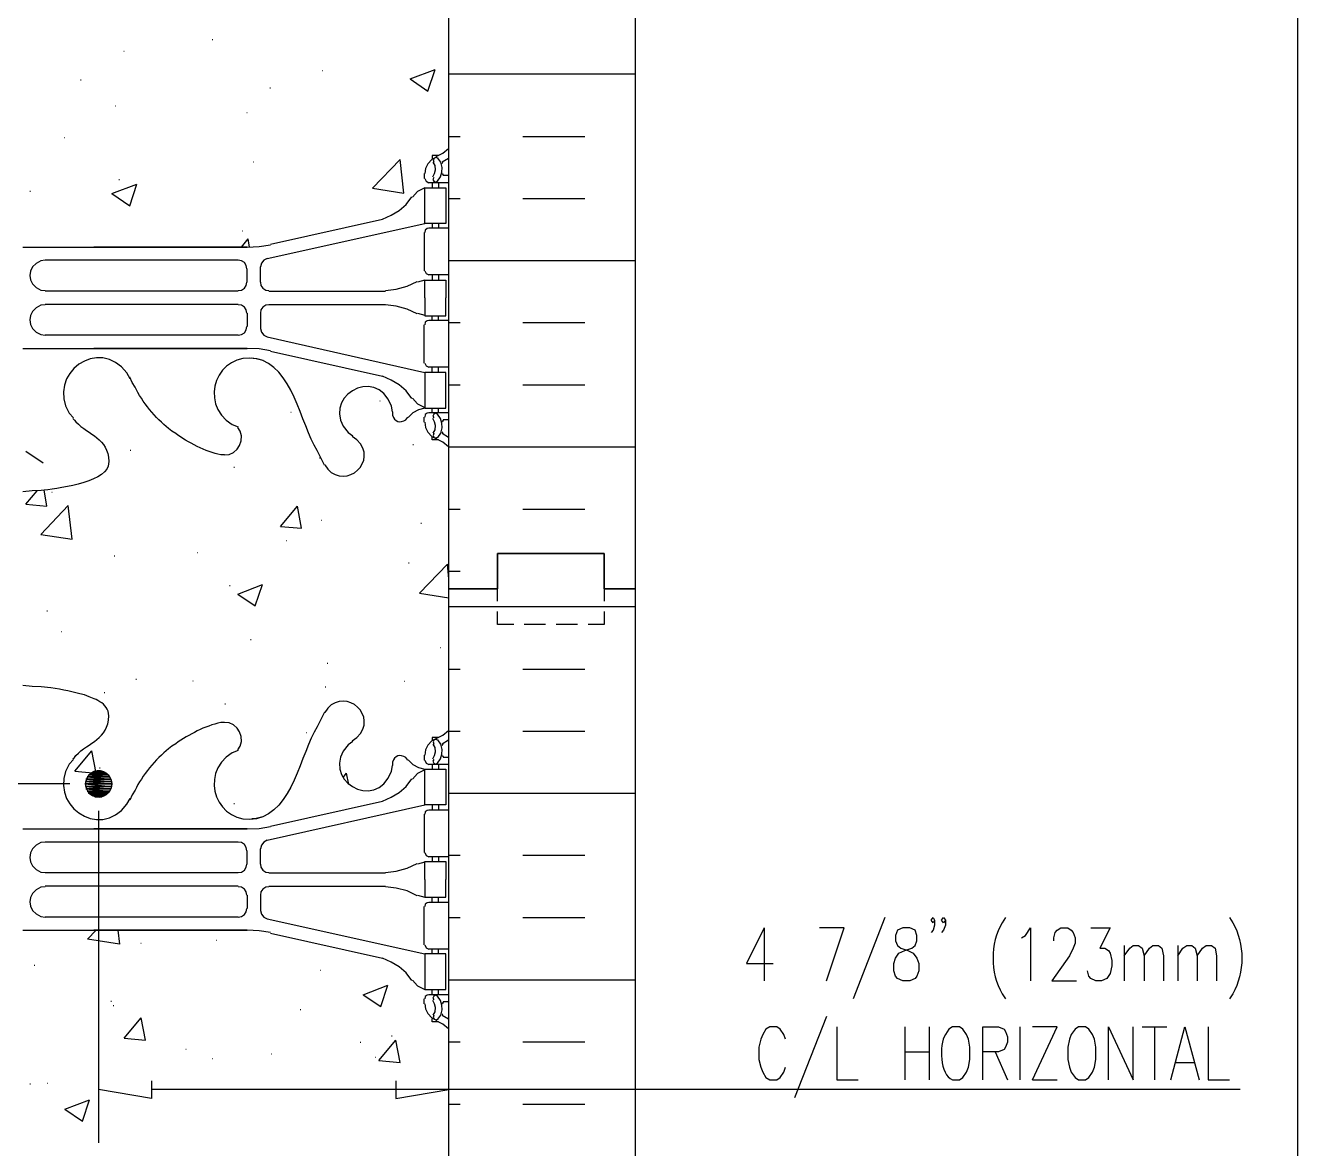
# Model space of a CAD drawing. Header units: millimetres. Extents: x 14 to 201, y 16 to 268.
# Drawn here: x 144.4 to 201.3, y 146.6 to 196.8 of the extents above; entities that cross this region are included whole.
import ezdxf

# ---------------------------------------------------------------- set-up
doc = ezdxf.new("R2010")
doc.units = ezdxf.units.MM
doc.layers.get('0').update_dxf_attribs({"linetype": 'CONTINUOUS'})

msp = doc.modelspace()

# ---------------------------------------------------------------- linework, layer by layer
at = {"color": 0}
for p, q in [((201.296, 264.541), (201.296, 55.4136)), ((163.343, 171.599), (163.343, 228.769)), ((171.683, 171.599), (171.683, 228.769)), ((163.067, 191.072), (163.322, 191.283)), ((162.411, 190.606), (162.305, 190.394)), ((162.581, 190.796), (162.411, 190.606)), ((162.793, 190.903), (162.581, 190.796)), ((162.877, 190.966), (162.603, 190.966)), ((162.603, 190.966), (162.603, 190.839)), ((162.687, 190.86), (162.644, 190.776)), ((162.644, 190.776), (162.667, 190.669)), ((162.73, 190.521), (162.644, 190.669)), ((162.771, 190.88), (162.687, 190.86)), ((162.771, 190.923), (163.067, 191.072)), ((162.877, 190.839), (162.771, 190.88)), ((162.983, 190.669), (162.857, 190.86)), ((163.047, 190.437), (162.983, 190.669)), ((163.067, 190.69), (163.026, 190.606)), ((163.047, 190.69), (163.322, 190.86)), ((162.242, 190.161), (162.242, 189.95)), ((162.305, 190.394), (162.264, 190.161)), ((162.624, 190.014), (162.708, 190.161)), ((162.708, 190.161), (162.75, 190.331)), ((162.75, 190.331), (162.73, 190.521)), ((162.834, 189.822), (162.963, 190.014)), ((162.963, 190.014), (163.026, 190.224)), ((163.026, 190.224), (163.047, 190.437)), ((163.047, 190.161), (163.09, 190.097)), ((163.343, 190.077), (163.09, 190.077)), ((162.264, 189.526), (161.946, 189.358)), ((162.264, 189.95), (162.328, 189.822)), ((162.264, 187.938), (162.264, 189.526)), ((162.264, 189.526), (163.216, 189.526)), ((162.328, 189.822), (162.454, 189.758)), ((163.343, 189.758), (162.454, 189.758)), ((162.603, 189.758), (162.603, 189.526)), ((162.667, 189.992), (162.624, 189.907)), ((162.624, 189.907), (162.667, 189.822)), ((162.667, 189.822), (162.75, 189.781)), ((162.75, 189.781), (162.834, 189.822)), ((162.877, 189.758), (162.877, 189.526)), ((163.216, 189.526), (163.216, 187.938)), ((161.439, 188.786), (161.692, 189.125)), ((161.946, 189.358), (161.713, 189.103)), ((160.38, 188.13), (160.76, 188.299)), ((160.76, 188.299), (161.12, 188.51)), ((161.12, 188.51), (161.439, 188.786)), ((155.215, 186.373), (162.264, 187.938)), ((155.363, 187.008), (160.38, 188.13)), ((163.216, 187.938), (162.264, 187.938)), ((162.454, 187.728), (162.37, 187.705)), ((163.343, 187.728), (162.454, 187.728)), ((162.603, 187.938), (162.603, 187.728)), ((162.877, 187.938), (162.877, 187.728)), ((162.242, 187.537), (162.242, 185.821)), ((162.285, 187.642), (162.264, 187.537)), ((162.37, 187.705), (162.285, 187.642)), ((144.293, 186.88), (154.327, 186.88)), ((154.327, 186.88), (147.468, 186.88)), ((154.327, 186.88), (154.856, 186.902)), ((154.856, 186.902), (155.363, 186.986)), ((145.288, 186.287), (145.098, 186.267)), ((153.924, 186.287), (145.288, 186.287)), ((154.071, 186.267), (153.924, 186.287)), ((154.2, 186.183), (154.071, 186.267)), ((154.284, 186.054), (154.2, 186.183)), ((154.304, 185.907), (154.284, 186.054)), ((154.962, 186.16), (154.919, 185.991)), ((155.067, 186.287), (154.962, 186.16)), ((155.215, 186.373), (155.067, 186.287)), ((154.327, 185.315), (154.327, 185.907)), ((154.327, 185.335), (154.327, 185.886)), ((154.919, 185.315), (154.919, 185.991)), ((162.264, 185.821), (162.328, 185.695)), ((162.328, 185.695), (162.454, 185.631)), ((163.343, 185.631), (162.454, 185.631)), ((162.603, 185.631), (162.603, 185.398)), ((162.877, 185.631), (162.877, 185.398)), ((145.098, 184.955), (145.288, 184.933)), ((153.924, 184.912), (145.288, 184.912)), ((153.924, 184.933), (154.071, 184.955)), ((154.071, 184.955), (154.2, 185.039)), ((154.2, 185.039), (154.284, 185.166)), ((154.284, 185.166), (154.304, 185.315)), ((154.919, 185.315), (154.94, 185.166)), ((154.94, 185.166), (155.025, 185.039)), ((155.025, 185.039), (155.152, 184.955)), ((155.152, 184.955), (155.299, 184.933)), ((155.299, 184.912), (160.507, 184.912)), ((160.507, 184.933), (160.993, 184.996)), ((160.993, 184.996), (161.48, 185.124)), ((161.48, 185.124), (161.925, 185.335)), ((162.264, 185.398), (161.946, 185.315)), ((162.264, 184.616), (162.264, 185.398)), ((162.264, 185.398), (163.216, 185.398)), ((163.216, 185.398), (163.216, 184.616)), ((153.924, 184.319), (145.288, 184.319)), ((155.299, 184.319), (160.507, 184.319)), ((162.264, 184.616), (162.264, 183.811)), ((163.216, 183.811), (163.216, 184.616)), ((145.288, 184.299), (145.098, 184.277)), ((154.071, 184.277), (153.924, 184.299)), ((154.2, 184.193), (154.071, 184.277)), ((154.284, 184.066), (154.2, 184.193)), ((154.304, 183.917), (154.284, 184.066)), ((154.327, 183.917), (154.327, 183.324)), ((154.327, 183.896), (154.327, 183.345)), ((154.94, 184.066), (154.919, 183.917)), ((154.919, 183.917), (154.919, 183.241)), ((155.025, 184.193), (154.94, 184.066)), ((155.152, 184.277), (155.025, 184.193)), ((155.299, 184.299), (155.152, 184.277)), ((160.993, 184.234), (160.507, 184.299)), ((161.48, 184.107), (160.993, 184.234)), ((161.925, 183.896), (161.48, 184.107)), ((161.946, 183.917), (162.264, 183.833)), ((162.264, 183.811), (163.216, 183.811)), ((162.603, 183.6), (162.603, 183.811)), ((162.877, 183.6), (162.877, 183.811)), ((154.2, 183.049), (154.284, 183.176)), ((154.284, 183.176), (154.304, 183.324)), ((154.919, 183.241), (154.962, 183.071)), ((162.242, 181.694), (162.242, 183.408)), ((162.285, 183.515), (162.264, 183.408)), ((162.37, 183.578), (162.285, 183.515)), ((162.454, 183.6), (162.37, 183.578)), ((163.343, 183.6), (162.454, 183.6)), ((145.098, 182.965), (145.288, 182.943)), ((153.924, 182.943), (145.288, 182.943)), ((153.924, 182.943), (154.071, 182.965)), ((154.071, 182.965), (154.2, 183.049)), ((154.962, 183.071), (155.067, 182.943)), ((155.067, 182.943), (155.215, 182.859)), ((155.215, 182.859), (162.264, 181.271)), ((144.293, 182.35), (154.327, 182.35)), ((154.327, 182.35), (147.468, 182.35)), ((154.856, 182.33), (154.327, 182.35)), ((155.363, 182.246), (154.856, 182.33)), ((155.363, 182.223), (160.38, 181.102)), ((154.729, 181.884), (154.537, 181.907)), ((155.046, 181.801), (154.75, 181.884)), ((162.264, 181.694), (162.328, 181.568)), ((162.328, 181.568), (162.454, 181.504)), ((163.343, 181.504), (162.454, 181.504)), ((162.603, 181.271), (162.603, 181.504)), ((162.877, 181.271), (162.877, 181.504)), ((149.098, 180.996), (148.949, 181.251)), ((149.182, 180.826), (149.076, 181.059)), ((160.76, 180.932), (160.38, 181.102)), ((161.12, 180.721), (160.76, 180.932)), ((163.216, 181.271), (162.264, 181.271)), ((162.264, 181.271), (162.264, 179.684)), ((163.216, 179.684), (163.216, 181.271)), ((149.309, 180.615), (149.182, 180.826)), ((161.439, 180.446), (161.12, 180.721)), ((161.692, 180.107), (161.439, 180.446)), ((160.824, 179.514), (160.783, 179.768)), ((161.713, 180.129), (161.946, 179.874)), ((161.946, 179.874), (162.264, 179.704)), ((146.367, 179.451), (146.558, 179.239)), ((146.536, 179.218), (146.6, 179.134)), ((160.824, 179.514), (160.824, 179.367)), ((161.417, 179.155), (161.502, 179.281)), ((161.735, 179.471), (161.522, 179.261)), ((161.988, 179.6), (161.735, 179.471)), ((162.264, 179.684), (161.988, 179.6)), ((162.242, 179.048), (162.242, 179.281)), ((162.264, 179.684), (163.216, 179.684)), ((162.285, 179.388), (162.264, 179.281)), ((162.37, 179.451), (162.285, 179.388)), ((162.454, 179.471), (162.37, 179.451)), ((163.343, 179.471), (162.454, 179.471)), ((162.603, 179.471), (162.603, 179.684)), ((162.667, 179.408), (162.624, 179.324)), ((162.624, 179.324), (162.667, 179.239)), ((162.708, 179.071), (162.624, 179.218)), ((162.75, 179.451), (162.667, 179.408)), ((162.834, 179.408), (162.75, 179.451)), ((162.963, 179.218), (162.834, 179.408)), ((162.877, 179.471), (162.877, 179.684)), ((163.026, 179.007), (162.963, 179.218)), ((146.6, 179.134), (146.663, 179.071)), ((150.961, 178.646), (150.813, 178.774)), ((151.129, 178.542), (150.961, 178.646)), ((153.648, 178.942), (153.924, 178.838)), ((154.008, 178.646), (153.904, 178.816)), ((154.071, 178.435), (154.008, 178.646)), ((162.264, 179.048), (162.305, 178.816)), ((162.305, 178.816), (162.411, 178.605)), ((162.644, 178.562), (162.73, 178.709)), ((162.75, 178.901), (162.708, 179.071)), ((162.73, 178.709), (162.75, 178.901)), ((162.983, 178.562), (163.047, 178.795)), ((163.047, 178.795), (163.026, 179.007)), ((163.026, 178.625), (163.067, 178.542)), ((163.09, 179.134), (163.047, 179.071)), ((163.343, 179.155), (163.09, 179.155)), ((153.988, 178.012), (154.051, 178.223)), ((154.051, 178.223), (154.071, 178.435)), ((158.834, 178.583), (159.046, 178.435)), ((159.236, 178.266), (159.026, 178.413)), ((162.411, 178.605), (162.581, 178.413)), ((162.581, 178.413), (162.793, 178.308)), ((162.603, 178.266), (162.603, 178.393)), ((162.877, 178.266), (162.603, 178.266)), ((162.667, 178.562), (162.644, 178.456)), ((162.644, 178.456), (162.687, 178.372)), ((162.687, 178.372), (162.771, 178.35)), ((162.771, 178.35), (162.877, 178.393)), ((163.067, 178.16), (162.771, 178.308)), ((162.857, 178.372), (162.983, 178.562)), ((163.322, 178.372), (163.047, 178.542)), ((163.322, 177.949), (163.067, 178.16)), ((153.309, 177.588), (153.142, 177.588)), ((153.309, 177.588), (153.522, 177.61)), ((153.522, 177.61), (153.712, 177.694)), ((153.712, 177.694), (153.881, 177.843)), ((153.881, 177.843), (153.988, 178.012)), ((157.776, 177.122), (157.459, 177.779)), ((148.146, 177.292), (148.103, 177.081)), ((157.798, 177.144), (157.925, 176.954)), ((144.716, 175.98), (144.293, 175.937)), ((145.118, 176), (144.716, 175.98)), ((170.285, 173.186), (165.523, 173.186)), ((165.523, 173.186), (165.523, 171.599)), ((165.523, 171.599), (165.523, 173.186)), ((165.523, 173.186), (170.285, 173.186)), ((170.285, 171.599), (170.285, 173.186)), ((170.285, 173.186), (170.285, 171.599)), ((163.343, 114.449), (163.343, 171.599)), ((165.523, 171.599), (163.343, 171.599)), ((163.343, 171.599), (165.523, 171.599)), ((165.523, 171.047), (165.523, 171.599)), ((165.523, 171.047), (165.523, 171.599)), ((165.523, 171.047), (165.523, 171.599)), ((170.285, 171.599), (170.285, 171.047)), ((171.683, 171.599), (170.285, 171.599)), ((170.285, 171.599), (170.285, 171.047)), ((170.285, 171.599), (171.683, 171.599)), ((170.285, 171.599), (170.285, 171.047)), ((171.683, 114.449), (171.683, 171.599)), ((165.523, 170.011), (165.523, 170.582)), ((165.523, 170.011), (165.523, 170.582)), ((165.523, 170.011), (165.523, 170.582)), ((170.285, 170.582), (170.285, 170.011)), ((170.285, 170.582), (170.285, 170.011)), ((170.285, 170.582), (170.285, 170.011)), ((166.242, 170.011), (165.523, 170.011)), ((166.242, 170.011), (165.523, 170.011)), ((166.242, 170.011), (165.523, 170.011)), ((167.662, 170.011), (166.708, 170.011)), ((167.662, 170.011), (166.708, 170.011)), ((167.662, 170.011), (166.708, 170.011)), ((169.1, 170.011), (168.148, 170.011)), ((169.1, 170.011), (168.148, 170.011)), ((169.1, 170.011), (168.148, 170.011)), ((170.285, 170.011), (169.566, 170.011)), ((170.285, 170.011), (169.566, 170.011)), ((170.285, 170.011), (169.566, 170.011)), ((144.716, 167.237), (144.293, 167.28)), ((145.118, 167.217), (144.716, 167.237)), ((145.542, 167.174), (145.118, 167.217)), ((147.257, 166.771), (147.045, 166.857)), ((147.489, 166.688), (147.257, 166.771)), ((148.103, 166.138), (148.06, 166.222)), ((148.124, 166.032), (148.103, 166.138)), ((157.925, 166.265), (157.798, 166.074)), ((148.146, 165.925), (148.124, 166.032)), ((153.309, 165.629), (153.142, 165.629)), ((153.522, 165.608), (153.309, 165.629)), ((153.712, 165.523), (153.522, 165.608)), ((157.776, 166.095), (157.459, 165.439)), ((153.881, 165.376), (153.712, 165.523)), ((153.988, 165.206), (153.881, 165.376)), ((154.051, 164.994), (153.988, 165.206)), ((154.071, 164.783), (154.051, 164.994)), ((162.771, 164.91), (163.067, 165.057)), ((163.067, 165.057), (163.322, 165.269)), ((150.961, 164.571), (150.813, 164.444)), ((151.129, 164.677), (150.961, 164.571)), ((153.904, 164.401), (154.008, 164.571)), ((154.008, 164.571), (154.071, 164.783)), ((159.046, 164.783), (158.834, 164.634)), ((159.026, 164.804), (159.236, 164.951)), ((162.411, 164.614), (162.305, 164.401)), ((162.581, 164.804), (162.411, 164.614)), ((162.793, 164.91), (162.581, 164.804)), ((162.877, 164.951), (162.603, 164.951)), ((162.603, 164.951), (162.603, 164.824)), ((162.687, 164.846), (162.644, 164.761)), ((162.644, 164.761), (162.667, 164.655)), ((162.73, 164.507), (162.644, 164.655)), ((162.771, 164.867), (162.687, 164.846)), ((162.75, 164.317), (162.73, 164.507)), ((162.877, 164.824), (162.771, 164.867)), ((162.983, 164.655), (162.857, 164.846)), ((163.047, 164.422), (162.983, 164.655)), ((163.067, 164.677), (163.026, 164.592)), ((163.026, 164.211), (163.047, 164.422)), ((163.047, 164.677), (163.322, 164.846)), ((146.558, 163.978), (146.367, 163.766)), ((146.536, 163.999), (146.6, 164.062)), ((146.6, 164.062), (146.663, 164.148)), ((153.924, 164.381), (153.648, 164.275)), ((160.824, 163.852), (160.824, 163.703)), ((161.502, 163.935), (161.417, 164.062)), ((161.522, 163.958), (161.735, 163.745)), ((162.242, 164.168), (162.242, 163.935)), ((162.305, 164.401), (162.264, 164.168)), ((162.264, 163.935), (162.328, 163.809)), ((162.624, 163.999), (162.708, 164.148)), ((162.667, 163.978), (162.624, 163.893)), ((162.624, 163.893), (162.667, 163.809)), ((162.708, 164.148), (162.75, 164.317)), ((162.834, 163.809), (162.963, 163.999)), ((162.963, 163.999), (163.026, 164.211)), ((163.047, 164.148), (163.09, 164.084)), ((163.343, 164.062), (163.09, 164.062)), ((148.103, 163.28), (147.235, 163.28)), ((147.235, 163.28), (148.167, 163.196)), ((147.235, 163.28), (148.103, 163.28)), ((148.018, 163.364), (147.321, 163.364)), ((147.321, 163.364), (148.103, 163.28)), ((147.321, 163.364), (148.018, 163.364)), ((147.934, 163.406), (147.405, 163.406)), ((147.405, 163.406), (148.018, 163.364)), ((147.405, 163.406), (147.934, 163.406)), ((147.828, 163.449), (147.511, 163.449)), ((147.511, 163.449), (147.934, 163.406)), ((147.511, 163.449), (147.828, 163.449)), ((147.617, 163.47), (147.828, 163.449)), ((147.617, 163.47), (147.721, 163.47)), ((147.721, 163.47), (147.828, 163.449)), ((147.828, 163.449), (147.934, 163.406)), ((147.934, 163.406), (148.018, 163.364)), ((148.018, 163.364), (148.103, 163.28)), ((148.103, 163.28), (148.167, 163.196)), ((160.783, 163.449), (160.824, 163.703)), ((161.946, 163.343), (161.713, 163.09)), ((161.735, 163.745), (161.988, 163.619)), ((162.264, 163.513), (161.946, 163.343)), ((161.988, 163.619), (162.264, 163.533)), ((162.264, 161.946), (162.264, 163.533)), ((162.264, 163.533), (163.216, 163.533)), ((162.328, 163.809), (162.454, 163.745)), ((163.343, 163.745), (162.454, 163.745)), ((162.603, 163.745), (162.603, 163.533)), ((162.667, 163.809), (162.75, 163.766)), ((162.75, 163.766), (162.834, 163.809)), ((162.877, 163.745), (162.877, 163.533)), ((163.216, 163.533), (163.216, 161.946)), ((146.389, 162.877), (112.353, 162.877)), ((148.273, 162.877), (147.066, 162.877)), ((147.066, 162.877), (148.251, 162.771)), ((147.066, 162.877), (148.273, 162.877)), ((147.151, 163.132), (147.088, 162.963)), ((148.251, 162.983), (147.088, 162.983)), ((147.088, 162.983), (148.273, 162.877)), ((147.088, 162.983), (148.251, 162.983)), ((147.088, 162.963), (147.088, 162.793)), ((147.088, 162.793), (147.151, 162.624)), ((148.251, 162.771), (147.088, 162.771)), ((147.088, 162.771), (148.23, 162.667)), ((147.088, 162.771), (148.251, 162.771)), ((148.23, 163.09), (147.108, 163.09)), ((147.108, 163.09), (148.251, 162.983)), ((147.108, 163.09), (148.23, 163.09)), ((148.167, 163.196), (147.172, 163.196)), ((147.172, 163.196), (148.23, 163.09)), ((147.172, 163.196), (148.167, 163.196)), ((148.251, 163.047), (148.167, 163.216)), ((148.167, 163.196), (148.23, 163.09)), ((148.167, 162.538), (148.251, 162.708)), ((148.23, 163.09), (148.251, 162.983)), ((148.251, 162.771), (148.23, 162.667)), ((148.273, 162.877), (148.251, 163.047)), ((148.251, 162.983), (148.273, 162.877)), ((148.273, 162.877), (148.251, 162.771)), ((148.251, 162.708), (148.273, 162.877)), ((161.12, 162.497), (161.439, 162.771)), ((161.439, 162.771), (161.692, 163.11)), ((148.23, 162.667), (147.108, 162.667)), ((147.108, 162.667), (148.167, 162.56)), ((147.108, 162.667), (148.23, 162.667)), ((147.151, 162.624), (147.235, 162.475)), ((148.167, 162.56), (147.172, 162.56)), ((147.172, 162.56), (148.103, 162.475)), ((147.172, 162.56), (148.167, 162.56)), ((148.103, 162.475), (147.235, 162.475)), ((147.235, 162.475), (148.018, 162.411)), ((147.235, 162.475), (148.103, 162.475)), ((147.235, 162.475), (147.384, 162.37)), ((148.018, 162.411), (147.321, 162.411)), ((147.321, 162.411), (147.934, 162.348)), ((147.321, 162.411), (148.018, 162.411)), ((147.384, 162.37), (147.554, 162.305)), ((147.934, 162.348), (147.405, 162.348)), ((147.405, 162.348), (147.828, 162.305)), ((147.405, 162.348), (147.934, 162.348)), ((147.828, 162.305), (147.511, 162.305)), ((147.511, 162.305), (147.721, 162.285)), ((147.511, 162.305), (147.828, 162.305)), ((147.554, 162.305), (147.721, 162.285)), ((147.721, 162.285), (147.617, 162.285)), ((147.721, 162.285), (147.891, 162.328)), ((147.828, 162.305), (147.721, 162.285)), ((147.934, 162.348), (147.828, 162.305)), ((147.891, 162.328), (148.04, 162.411)), ((148.018, 162.411), (147.934, 162.348)), ((148.103, 162.475), (148.018, 162.411)), ((148.04, 162.411), (148.167, 162.538)), ((148.167, 162.56), (148.103, 162.475)), ((148.23, 162.667), (148.167, 162.56)), ((148.949, 161.968), (149.098, 162.221)), ((149.182, 162.391), (149.076, 162.158)), ((149.309, 162.603), (149.182, 162.391)), ((160.38, 162.115), (160.76, 162.285)), ((160.76, 162.285), (161.12, 162.497)), ((147.68, 161.671), (147.68, 146.833)), ((155.215, 160.358), (162.264, 161.946)), ((155.363, 160.993), (160.38, 162.115)), ((163.216, 161.946), (162.264, 161.946)), ((162.285, 161.629), (162.264, 161.522)), ((162.37, 161.692), (162.285, 161.629)), ((162.454, 161.713), (162.37, 161.692)), ((163.343, 161.713), (162.454, 161.713)), ((162.603, 161.946), (162.603, 161.713)), ((162.877, 161.946), (162.877, 161.713)), ((154.729, 161.332), (154.537, 161.312)), ((154.75, 161.332), (155.046, 161.417)), ((162.242, 161.522), (162.242, 159.808)), ((144.293, 160.867), (154.327, 160.867)), ((154.327, 160.867), (147.468, 160.867)), ((154.327, 160.867), (154.856, 160.887)), ((154.856, 160.887), (155.363, 160.973)), ((145.288, 160.274), (145.098, 160.254)), ((153.924, 160.274), (145.288, 160.274)), ((154.071, 160.254), (153.924, 160.274)), ((154.2, 160.168), (154.071, 160.254)), ((154.284, 160.041), (154.2, 160.168)), ((154.304, 159.892), (154.284, 160.041)), ((154.327, 159.3), (154.327, 159.892)), ((154.327, 159.322), (154.327, 159.872)), ((154.962, 160.147), (154.919, 159.978)), ((154.919, 159.3), (154.919, 159.978)), ((155.067, 160.274), (154.962, 160.147)), ((155.215, 160.358), (155.067, 160.274)), ((154.284, 159.153), (154.304, 159.3)), ((154.919, 159.3), (154.94, 159.153)), ((161.48, 159.11), (161.925, 159.322)), ((162.264, 159.385), (161.946, 159.3)), ((162.264, 159.808), (162.328, 159.682)), ((162.264, 158.601), (162.264, 159.406)), ((162.264, 159.406), (163.216, 159.406)), ((162.328, 159.682), (162.454, 159.618)), ((163.343, 159.618), (162.454, 159.618)), ((162.603, 159.618), (162.603, 159.406)), ((162.877, 159.618), (162.877, 159.406)), ((163.216, 159.406), (163.216, 158.601)), ((145.098, 158.94), (145.288, 158.919)), ((153.924, 158.899), (145.288, 158.899)), ((153.924, 158.919), (154.071, 158.94)), ((154.071, 158.94), (154.2, 159.026)), ((154.2, 159.026), (154.284, 159.153)), ((154.94, 159.153), (155.025, 159.026)), ((155.025, 159.026), (155.152, 158.94)), ((155.152, 158.94), (155.299, 158.919)), ((155.299, 158.899), (160.507, 158.899)), ((160.507, 158.919), (160.993, 158.983)), ((160.993, 158.983), (161.48, 159.11)), ((145.288, 158.284), (145.098, 158.264)), ((153.924, 158.305), (145.288, 158.305)), ((154.071, 158.264), (153.924, 158.284)), ((154.2, 158.178), (154.071, 158.264)), ((154.284, 158.051), (154.2, 158.178)), ((155.025, 158.178), (154.94, 158.051)), ((155.152, 158.264), (155.025, 158.178)), ((155.299, 158.284), (155.152, 158.264)), ((155.299, 158.305), (160.507, 158.305)), ((160.993, 158.221), (160.507, 158.284)), ((161.48, 158.094), (160.993, 158.221)), ((162.264, 158.601), (162.264, 157.818)), ((163.216, 157.818), (163.216, 158.601)), ((154.304, 157.904), (154.284, 158.051)), ((154.327, 157.904), (154.327, 157.311)), ((154.327, 157.882), (154.327, 157.332)), ((154.94, 158.051), (154.919, 157.904)), ((154.919, 157.904), (154.919, 157.226)), ((161.925, 157.882), (161.48, 158.094)), ((161.946, 157.904), (162.264, 157.818)), ((162.264, 157.818), (163.216, 157.818)), ((162.454, 157.585), (162.37, 157.565)), ((163.343, 157.585), (162.454, 157.585)), ((162.603, 157.585), (162.603, 157.818)), ((162.877, 157.585), (162.877, 157.818)), ((154.071, 156.95), (154.2, 157.036)), ((154.2, 157.036), (154.284, 157.163)), ((154.284, 157.163), (154.304, 157.311)), ((154.919, 157.226), (154.962, 157.056)), ((154.962, 157.056), (155.067, 156.93)), ((162.242, 155.681), (162.242, 157.395)), ((162.285, 157.502), (162.264, 157.395)), ((162.37, 157.565), (162.285, 157.502)), ((145.098, 156.95), (145.288, 156.93)), ((153.924, 156.93), (145.288, 156.93)), ((153.924, 156.93), (154.071, 156.95)), ((155.067, 156.93), (155.215, 156.846)), ((155.215, 156.846), (162.264, 155.279)), ((177.44, 156.443), (176.658, 154.856)), ((177.44, 156.443), (177.44, 154.071)), ((181.018, 156.443), (179.917, 156.443)), ((180.233, 154.071), (181.018, 156.443)), ((182.838, 156.909), (181.42, 153.268)), ((183.642, 156.443), (183.408, 156.337)), ((183.96, 156.443), (183.642, 156.443)), ((184.193, 156.337), (183.96, 156.443)), ((184.912, 156.782), (184.996, 156.909)), ((184.996, 156.676), (184.912, 156.782)), ((184.996, 156.909), (185.059, 156.782)), ((185.059, 156.782), (184.996, 156.676)), ((185.059, 156.57), (184.996, 156.337)), ((185.059, 156.782), (185.059, 156.57)), ((185.378, 156.782), (185.462, 156.909)), ((185.462, 156.676), (185.378, 156.782)), ((185.462, 156.909), (185.547, 156.782)), ((185.547, 156.782), (185.462, 156.676)), ((185.547, 156.57), (185.462, 156.337)), ((185.547, 156.782), (185.547, 156.57)), ((188.234, 156.909), (188.087, 156.676)), ((189.125, 156.104), (189.358, 156.443)), ((189.358, 156.443), (189.358, 154.071)), ((190.543, 156.337), (190.712, 156.443)), ((190.712, 156.443), (191.029, 156.443)), ((191.029, 156.443), (191.178, 156.337)), ((192.045, 156.443), (192.913, 156.443)), ((192.913, 156.443), (192.447, 155.532)), ((198.247, 156.909), (198.395, 156.676)), ((144.293, 156.337), (154.327, 156.337)), ((154.327, 156.337), (147.468, 156.337)), ((154.856, 156.317), (154.327, 156.337)), ((155.363, 156.231), (154.856, 156.317)), ((155.363, 156.21), (160.38, 155.089)), ((183.408, 156.337), (183.324, 156.104)), ((183.324, 156.104), (183.324, 155.871)), ((183.324, 155.871), (183.408, 155.659)), ((184.277, 156.104), (184.193, 156.337)), ((184.193, 155.659), (184.277, 155.871)), ((184.277, 155.871), (184.277, 156.104)), ((184.996, 156.337), (184.912, 156.231)), ((185.462, 156.337), (185.378, 156.231)), ((188.955, 155.998), (189.125, 156.104)), ((190.394, 155.998), (190.457, 156.231)), ((190.394, 155.871), (190.394, 155.998)), ((190.457, 156.231), (190.543, 156.337)), ((191.178, 156.337), (191.262, 156.231)), ((191.262, 156.231), (191.346, 155.998)), ((191.346, 155.998), (191.346, 155.765)), ((162.264, 155.681), (162.328, 155.554)), ((162.328, 155.554), (162.454, 155.491)), ((163.343, 155.491), (162.454, 155.491)), ((162.603, 155.279), (162.603, 155.491)), ((162.877, 155.279), (162.877, 155.491)), ((183.324, 155.089), (183.472, 155.321)), ((183.408, 155.659), (183.557, 155.532)), ((183.472, 155.321), (183.727, 155.426)), ((183.557, 155.532), (183.874, 155.426)), ((183.727, 155.426), (184.044, 155.532)), ((183.874, 155.426), (184.107, 155.321)), ((184.044, 155.532), (184.193, 155.659)), ((184.107, 155.321), (184.277, 155.089)), ((191.262, 155.532), (191.093, 155.195)), ((191.346, 155.765), (191.262, 155.532)), ((192.447, 155.532), (192.68, 155.532)), ((192.68, 155.532), (192.849, 155.426)), ((192.849, 155.426), (192.913, 155.321)), ((192.913, 155.321), (192.997, 154.982)), ((193.548, 155.659), (193.548, 154.071)), ((193.548, 155.195), (193.802, 155.532)), ((193.802, 155.532), (193.951, 155.659)), ((193.951, 155.659), (194.183, 155.659)), ((194.183, 155.659), (194.353, 155.532)), ((194.353, 155.532), (194.437, 155.195)), ((194.437, 155.195), (194.67, 155.532)), ((194.67, 155.532), (194.817, 155.659)), ((194.817, 155.659), (195.072, 155.659)), ((195.072, 155.659), (195.22, 155.532)), ((195.22, 155.532), (195.305, 155.195)), ((195.941, 155.659), (195.941, 154.071)), ((195.941, 155.195), (196.172, 155.532)), ((196.172, 155.532), (196.342, 155.659)), ((196.342, 155.659), (196.574, 155.659)), ((196.574, 155.659), (196.723, 155.532)), ((196.723, 155.532), (196.807, 155.195)), ((196.807, 155.195), (197.04, 155.532)), ((197.04, 155.532), (197.21, 155.659)), ((197.21, 155.659), (197.443, 155.659)), ((197.443, 155.659), (197.612, 155.532)), ((197.612, 155.532), (197.676, 155.195)), ((160.76, 154.919), (160.38, 155.089)), ((161.12, 154.707), (160.76, 154.919)), ((163.216, 155.279), (162.264, 155.279)), ((162.264, 155.279), (162.264, 153.691)), ((163.216, 153.691), (163.216, 155.279)), ((176.658, 154.856), (177.843, 154.856)), ((183.241, 154.856), (183.324, 155.089)), ((183.241, 154.517), (183.241, 154.856)), ((184.277, 155.089), (184.362, 154.856)), ((184.362, 154.856), (184.362, 154.517)), ((191.093, 155.195), (190.31, 154.071)), ((192.997, 154.75), (192.913, 154.41)), ((192.997, 154.982), (192.997, 154.75)), ((194.437, 155.195), (194.437, 154.071)), ((195.305, 155.195), (195.305, 154.071)), ((196.807, 155.195), (196.807, 154.071)), ((197.676, 155.195), (197.676, 154.071)), ((161.439, 154.433), (161.12, 154.707)), ((161.692, 154.094), (161.439, 154.433)), ((183.324, 154.284), (183.241, 154.517)), ((183.408, 154.178), (183.324, 154.284)), ((183.642, 154.071), (183.408, 154.178)), ((184.193, 154.178), (183.96, 154.071)), ((184.277, 154.284), (184.193, 154.178)), ((184.362, 154.517), (184.277, 154.284)), ((191.961, 154.284), (191.897, 154.517)), ((192.045, 154.178), (191.961, 154.284)), ((192.278, 154.071), (192.045, 154.178)), ((192.766, 154.178), (192.533, 154.071)), ((192.913, 154.41), (192.766, 154.178)), ((161.713, 154.114), (161.946, 153.861)), ((161.946, 153.861), (162.264, 153.691)), ((162.264, 153.691), (163.216, 153.691)), ((162.603, 153.458), (162.603, 153.691)), ((162.877, 153.458), (162.877, 153.691)), ((183.96, 154.071), (183.642, 154.071)), ((190.31, 154.071), (191.409, 154.071)), ((192.533, 154.071), (192.278, 154.071)), ((162.242, 153.056), (162.242, 153.268)), ((162.285, 153.374), (162.264, 153.268)), ((162.264, 153.056), (162.305, 152.823)), ((162.37, 153.438), (162.285, 153.374)), ((162.454, 153.458), (162.37, 153.438)), ((163.343, 153.458), (162.454, 153.458)), ((162.667, 153.395), (162.624, 153.309)), ((162.624, 153.309), (162.667, 153.225)), ((162.708, 153.056), (162.624, 153.205)), ((162.75, 153.438), (162.667, 153.395)), ((162.75, 152.886), (162.708, 153.056)), ((162.834, 153.395), (162.75, 153.438)), ((162.963, 153.205), (162.834, 153.395)), ((163.026, 152.993), (162.963, 153.205)), ((163.09, 153.119), (163.047, 153.056)), ((163.343, 153.142), (163.09, 153.142)), ((188.087, 153.501), (188.234, 153.268)), ((198.395, 153.501), (198.247, 153.268)), ((162.305, 152.823), (162.411, 152.612)), ((162.411, 152.612), (162.581, 152.421)), ((162.644, 152.549), (162.73, 152.696)), ((162.667, 152.549), (162.644, 152.443)), ((162.73, 152.696), (162.75, 152.886)), ((162.857, 152.357), (162.983, 152.549)), ((162.983, 152.549), (163.047, 152.78)), ((163.047, 152.78), (163.026, 152.993)), ((163.026, 152.612), (163.067, 152.527)), ((163.322, 152.357), (163.047, 152.527)), ((180.233, 152.484), (178.795, 148.845)), ((162.581, 152.421), (162.793, 152.316)), ((162.603, 152.251), (162.603, 152.379)), ((162.877, 152.251), (162.603, 152.251)), ((162.644, 152.443), (162.687, 152.357)), ((162.687, 152.357), (162.771, 152.337)), ((162.771, 152.337), (162.877, 152.379)), ((163.067, 152.146), (162.771, 152.294)), ((163.322, 151.934), (163.067, 152.146)), ((177.524, 151.914), (177.377, 151.681)), ((177.694, 152.02), (177.524, 151.914)), ((178.012, 152.02), (177.694, 152.02)), ((178.16, 151.914), (178.012, 152.02)), ((178.329, 151.681), (178.16, 151.914)), ((180.699, 152.02), (180.699, 149.648)), ((183.727, 152.02), (183.727, 149.648)), ((184.828, 152.02), (184.828, 149.648)), ((185.695, 151.914), (185.547, 151.681)), ((185.864, 152.02), (185.695, 151.914)), ((186.183, 152.02), (185.864, 152.02)), ((186.33, 151.914), (186.183, 152.02)), ((186.499, 151.681), (186.33, 151.914)), ((187.219, 149.648), (187.219, 152.02)), ((187.219, 152.02), (187.918, 152.02)), ((187.918, 152.02), (188.171, 151.914)), ((188.171, 151.914), (188.236, 151.807)), ((188.87, 152.02), (188.87, 149.648)), ((189.442, 149.648), (190.543, 152.02)), ((190.543, 152.02), (189.442, 152.02)), ((191.346, 151.914), (191.178, 151.681)), ((191.495, 152.02), (191.346, 151.914)), ((191.812, 152.02), (191.495, 152.02)), ((191.961, 151.914), (191.812, 152.02)), ((192.13, 151.681), (191.961, 151.914)), ((192.849, 149.648), (192.849, 152.02)), ((192.849, 152.02), (193.951, 149.648)), ((193.951, 149.648), (193.951, 152.02)), ((194.353, 152.02), (195.453, 152.02)), ((194.903, 152.02), (194.903, 149.648)), ((195.622, 149.648), (196.257, 152.02)), ((196.257, 152.02), (196.893, 149.648)), ((197.295, 152.02), (197.295, 149.648)), ((177.292, 151.468), (177.207, 151.109)), ((177.377, 151.681), (177.292, 151.468)), ((178.393, 151.468), (178.329, 151.681)), ((186.583, 151.468), (186.499, 151.681)), ((186.648, 151.109), (186.583, 151.468)), ((188.236, 151.807), (188.32, 151.575)), ((188.32, 151.342), (188.236, 151.109)), ((188.32, 151.575), (188.32, 151.342)), ((191.093, 151.468), (191.029, 151.109)), ((191.178, 151.681), (191.093, 151.468)), ((192.214, 151.468), (192.13, 151.681)), ((192.278, 151.109), (192.214, 151.468)), ((177.207, 151.109), (177.207, 150.559)), ((183.727, 150.896), (184.828, 150.896)), ((186.648, 150.559), (186.648, 151.109)), ((187.918, 150.896), (187.219, 150.896)), ((187.77, 150.896), (188.32, 149.648)), ((188.171, 151.003), (187.918, 150.896)), ((188.236, 151.109), (188.171, 151.003)), ((191.029, 151.109), (191.029, 150.559)), ((192.278, 150.559), (192.278, 151.109)), ((177.207, 150.559), (177.292, 150.22)), ((177.292, 150.22), (177.377, 149.987)), ((178.329, 149.987), (178.393, 150.22)), ((186.499, 149.987), (186.583, 150.22)), ((186.583, 150.22), (186.648, 150.559)), ((191.029, 150.559), (191.093, 150.22)), ((191.093, 150.22), (191.178, 149.987)), ((192.13, 149.987), (192.214, 150.22)), ((192.214, 150.22), (192.278, 150.559)), ((195.855, 150.432), (196.66, 150.432)), ((177.377, 149.987), (177.524, 149.754)), ((177.524, 149.754), (177.694, 149.648)), ((177.694, 149.648), (178.012, 149.648)), ((178.012, 149.648), (178.16, 149.754)), ((178.16, 149.754), (178.329, 149.987)), ((180.699, 149.648), (181.653, 149.648)), ((185.864, 149.648), (186.183, 149.648)), ((186.183, 149.648), (186.33, 149.754)), ((186.33, 149.754), (186.499, 149.987)), ((189.442, 149.648), (190.543, 149.648)), ((191.178, 149.987), (191.346, 149.754)), ((191.346, 149.754), (191.495, 149.648)), ((191.495, 149.648), (191.812, 149.648)), ((191.812, 149.648), (191.961, 149.754)), ((191.961, 149.754), (192.13, 149.987)), ((197.295, 149.648), (198.247, 149.648)), ((150.05, 148.822), (147.68, 149.225)), ((150.05, 149.605), (150.05, 148.822)), ((198.734, 149.225), (150.05, 149.225)), ((160.973, 149.605), (160.973, 148.822)), ((160.973, 148.822), (163.343, 149.225))]:
    msp.add_line(p, q, dxfattribs=at)
at = {"color": 252}
for p, q in [((152.76, 196.152), (152.782, 196.152)), ((148.802, 195.643), (148.822, 195.643)), ((157.671, 194.776), (157.692, 194.776)), ((161.608, 194.394), (162.73, 194.817)), ((162.411, 193.844), (162.73, 194.817)), ((171.683, 194.607), (163.343, 194.607)), ((146.875, 194.353), (146.896, 194.353)), ((155.342, 193.992), (155.363, 193.992)), ((161.608, 194.394), (162.411, 193.844)), ((162.328, 193.908), (162.348, 193.908)), ((148.42, 193.189), (148.442, 193.189)), ((154.304, 192.892), (154.327, 192.892)), ((146.156, 191.771), (146.177, 191.771)), ((163.852, 191.812), (163.343, 191.812)), ((169.417, 191.812), (166.645, 191.812)), ((154.601, 190.69), (154.623, 190.69)), ((159.935, 189.505), (161.163, 190.796)), ((161.332, 189.293), (161.163, 190.796)), ((148.273, 189.272), (149.394, 189.695)), ((148.59, 189.907), (148.612, 189.907)), ((149.076, 188.722), (149.394, 189.695)), ((159.935, 189.505), (161.332, 189.293)), ((144.611, 189.378), (144.632, 189.378)), ((148.273, 189.272), (149.076, 188.722)), ((163.852, 189.039), (163.343, 189.039)), ((169.417, 189.039), (166.645, 189.039)), ((154.071, 186.88), (154.368, 187.241)), ((154.114, 187.601), (154.136, 187.601)), ((154.433, 186.88), (154.368, 187.241)), ((171.683, 186.267), (163.343, 186.267)), ((163.852, 183.494), (163.343, 183.494)), ((169.417, 183.494), (166.645, 183.494)), ((163.852, 180.699), (163.343, 180.699)), ((169.417, 180.699), (166.645, 180.699)), ((160.254, 180.001), (160.274, 180.001)), ((156.274, 179.494), (156.294, 179.494)), ((144.42, 177.757), (145.204, 177.228)), ((149.098, 177.8), (149.119, 177.8)), ((161.735, 178.054), (161.756, 178.054)), ((171.683, 177.927), (163.343, 177.927)), ((153.734, 177.038), (153.755, 177.038)), ((157.565, 177.461), (157.585, 177.461)), ((144.42, 175.387), (144.928, 175.98)), ((145.372, 175.303), (145.245, 176.022)), ((145.584, 175.916), (145.605, 175.916)), ((144.42, 175.387), (145.372, 175.303)), ((145.098, 174.032), (146.326, 175.324)), ((146.495, 173.82), (146.326, 175.324)), ((155.808, 174.392), (156.57, 175.303)), ((156.76, 174.308), (156.57, 175.303)), ((157.628, 174.668), (157.649, 174.668)), ((163.852, 175.154), (163.343, 175.154)), ((169.417, 175.154), (166.645, 175.154)), ((155.808, 174.392), (156.76, 174.308)), ((162.094, 174.541), (162.115, 174.541)), ((145.098, 174.032), (146.495, 173.82)), ((156.083, 173.757), (156.104, 173.757)), ((148.379, 173.08), (148.4, 173.08)), ((152.104, 173.228), (152.124, 173.228)), ((161.545, 172.762), (161.565, 172.762)), ((162.031, 171.407), (163.28, 172.698)), ((163.343, 172.043), (163.28, 172.698)), ((163.852, 172.382), (163.343, 172.382)), ((153.542, 171.746), (153.565, 171.746)), ((153.904, 171.366), (155.003, 171.789)), ((153.904, 171.366), (154.686, 170.837)), ((154.686, 170.837), (155.003, 171.789)), ((162.031, 171.407), (163.343, 171.196)), ((171.683, 170.794), (163.343, 170.794)), ((145.372, 170.625), (145.394, 170.625)), ((146.007, 169.693), (146.029, 169.693)), ((154.474, 169.333), (154.496, 169.333)), ((162.963, 168.974), (162.983, 168.974)), ((157.904, 168.275), (157.925, 168.275)), ((163.852, 167.999), (163.343, 167.999)), ((169.417, 167.999), (166.645, 167.999)), ((149.352, 167.556), (149.374, 167.556)), ((151.892, 167.492), (151.914, 167.492)), ((161.353, 167.47), (161.375, 167.47)), ((147.934, 166.963), (147.954, 166.963)), ((157.818, 167.217), (157.841, 167.217)), ((153.332, 166.455), (153.352, 166.455)), ((156.972, 165.184), (156.993, 165.184)), ((163.852, 165.227), (163.343, 165.227)), ((169.417, 165.227), (166.645, 165.227)), ((146.622, 163.449), (147.384, 164.358)), ((147.574, 163.364), (147.384, 164.358)), ((146.622, 163.449), (147.574, 163.364)), ((147.721, 163.596), (147.744, 163.596)), ((158.623, 163.173), (158.771, 163.364)), ((158.877, 162.857), (158.771, 163.364)), ((171.683, 162.454), (163.343, 162.454)), ((153.734, 162.009), (153.755, 162.009)), ((163.852, 159.682), (163.343, 159.682)), ((169.417, 159.682), (166.645, 159.682)), ((163.852, 156.887), (163.343, 156.887)), ((169.417, 156.887), (166.645, 156.887)), ((147.192, 155.935), (147.574, 156.337)), ((148.612, 155.722), (147.192, 155.935)), ((148.547, 156.337), (148.612, 155.722)), ((152.95, 155.892), (152.972, 155.892)), ((149.564, 155.765), (149.585, 155.765)), ((144.802, 154.77), (144.822, 154.77)), ((157.585, 154.559), (157.608, 154.559)), ((159.512, 153.458), (160.613, 153.881)), ((160.295, 152.929), (160.613, 153.881)), ((171.683, 154.114), (163.343, 154.114)), ((148.23, 153.162), (148.251, 153.162)), ((159.512, 153.458), (160.295, 152.929)), ((148.336, 152.972), (148.357, 152.972)), ((156.697, 152.803), (156.717, 152.803)), ((148.822, 151.511), (149.585, 152.421)), ((149.775, 151.426), (149.585, 152.421)), ((148.822, 151.511), (149.775, 151.426)), ((159.385, 151.342), (159.406, 151.342)), ((160.211, 150.516), (160.973, 151.426)), ((160.783, 151.617), (160.803, 151.617)), ((161.163, 150.431), (160.973, 151.426)), ((163.852, 151.342), (163.343, 151.342)), ((169.417, 151.342), (166.645, 151.342)), ((151.575, 151.025), (151.595, 151.025)), ((155.406, 150.813), (155.428, 150.813)), ((152.76, 150.6), (152.78, 150.6)), ((160.062, 150.664), (160.084, 150.664)), ((160.211, 150.516), (161.163, 150.431)), ((144.611, 149.479), (144.632, 149.479)), ((145.394, 149.501), (145.415, 149.501)), ((146.177, 148.336), (147.278, 148.759)), ((146.959, 147.807), (147.278, 148.759)), ((163.852, 148.547), (163.343, 148.547)), ((169.417, 148.547), (166.645, 148.547)), ((146.177, 148.336), (146.959, 147.807))]:
    msp.add_line(p, q, dxfattribs=at)
at = {"color": 0}
for points in [[(145.098, 186.267), (144.443, 186.019), (144.443, 185.203), (145.098, 184.955)], [(145.098, 184.277), (144.443, 184.029), (144.443, 183.213), (145.098, 182.965)], [(148.949, 181.251), (147.715, 182.921), (145.307, 181.211), (146.367, 179.451)], [(154.75, 181.884), (152.997, 182.232), (152.082, 179.939), (153.648, 178.942)], [(157.459, 177.779), (156.706, 178.981), (156.362, 181.581), (154.729, 181.884)], [(160.783, 179.768), (160.07, 181.675), (157.471, 180.094), (158.834, 178.583)], [(150.813, 178.774), (150.246, 179.2), (149.612, 179.979), (149.309, 180.615)], [(160.824, 179.367), (160.903, 179.061), (161.167, 178.992), (161.417, 179.155)], [(146.663, 179.071), (147.253, 178.445), (148.091, 178.369), (148.146, 177.292)], [(153.142, 177.588), (152.498, 177.708), (151.652, 178.168), (151.129, 178.542)], [(157.925, 176.954), (158.756, 176.033), (160.22, 177.297), (159.236, 178.266)], [(148.103, 177.081), (147.937, 176.353), (145.721, 176.053), (145.118, 176)], [(147.045, 166.857), (146.506, 167.002), (146.096, 167.095), (145.542, 167.174)], [(148.06, 166.222), (147.977, 166.445), (147.694, 166.586), (147.489, 166.688)], [(159.236, 164.951), (160.22, 165.92), (158.756, 167.184), (157.925, 166.265)], [(146.663, 164.148), (147.245, 164.765), (148.099, 164.856), (148.146, 165.925)], [(153.142, 165.629), (152.415, 165.462), (151.74, 165.099), (151.129, 164.677)], [(157.459, 165.439), (156.706, 164.237), (156.362, 161.637), (154.729, 161.332)], [(150.813, 164.444), (150.246, 164.017), (149.612, 163.24), (149.309, 162.603)], [(158.834, 164.634), (157.471, 163.124), (160.07, 161.543), (160.783, 163.449)], [(153.648, 164.275), (152.082, 163.28), (152.997, 160.985), (154.75, 161.332)], [(161.417, 164.062), (161.167, 164.226), (160.903, 164.156), (160.824, 163.852)], [(146.367, 163.766), (145.307, 162.006), (147.715, 160.296), (148.949, 161.968)], [(148.167, 163.216), (147.896, 163.601), (147.304, 163.515), (147.151, 163.132)], [(145.098, 160.254), (144.443, 160.004), (144.443, 159.188), (145.098, 158.94)], [(145.098, 158.264), (144.443, 158.014), (144.443, 157.2), (145.098, 156.95)], [(188.087, 156.676), (187.545, 155.756), (187.536, 154.42), (188.087, 153.501)], [(198.395, 156.676), (198.938, 155.756), (198.947, 154.42), (198.395, 153.501)], [(185.547, 151.681), (185.245, 151.189), (185.309, 149.886), (185.864, 149.648)]]:
    msp.add_open_spline(points, degree=3, dxfattribs=at)

doc.saveas('drawing.dxf')
